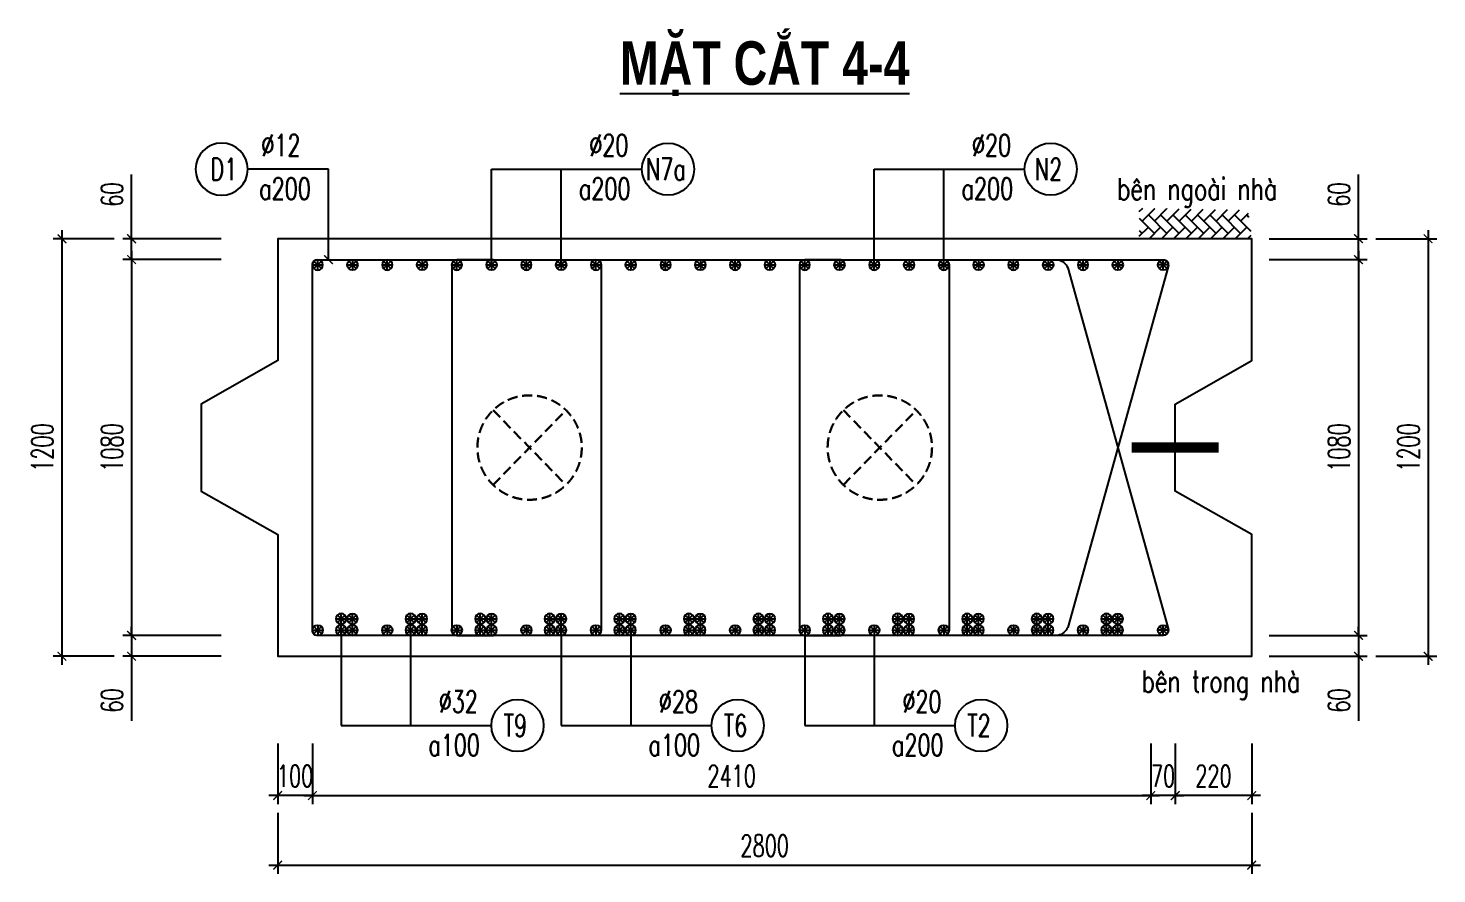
# Model space of a CAD drawing. Header units: millimetres. Extents: x -143570 to 58447, y -1448440 to -1202244.
# Drawn here: x -13922 to 2275, y -1342839 to -1333117 of the extents above; entities that cross this region are included whole.
import ezdxf
from ezdxf.enums import TextEntityAlignment as Align

# ---------------------------------------------------------------- set-up
doc = ezdxf.new("R2010")
doc.units = ezdxf.units.MM
doc.header["$LTSCALE"] = 30
doc.header["$PDMODE"] = 3
doc.linetypes.add('DASHED', pattern=[19.05, 12.7, -6.35])
doc.layers.get('0').update_dxf_attribs({"lineweight": 9})
doc.layers.get('Defpoints').update_dxf_attribs({"lineweight": 9})
for name, color, linetype in [('ccu11-Cotthep', 9, 'Continuous'), ('ccu11-Dim', 8, 'Continuous'), ('ccu11-Hatch', 8, 'Continuous'), ('ccu11-Text', 31, 'Continuous'), ('ccu11-Thay', 7, 'Continuous'), ('ccu11-Thep', 4, 'Continuous'), ('ccu11-Thep doc', 4, 'Continuous'), ('ccu11-Thepdai', 6, 'Continuous')]:
    doc.layers.add(name, color=color, linetype=linetype)
doc.layers.add('ccu11-Khuat', color=9, linetype='DASHED', lineweight=30)
doc.layers.add('Vicom_thep doc', color=1, linetype='Continuous', lineweight=35)
doc.styles.add('ccu11-dim', font='vnsimli.shx', dxfattribs={"width": 0.65, "bigfont": 'bigfont.shx'})
doc.styles.add('ccu11-VnAvH-B', font='')
doc.styles.add('ccu11-vnsimli', font='vnsimli.shx', dxfattribs={"width": 0.8, "bigfont": 'vns.shx'})
doc.styles.add('ccu11-vnsimple', font='vnsimple.shx', dxfattribs={"bigfont": 'bigfont.shx'})
doc.styles.add('ccu11_simli', font='vnsimli.shx', dxfattribs={"width": 0.8})
doc.styles.get('ccu11-VnAvH-B').set_extended_font_data('.VnAvantH', bold=True)
doc.dimstyles.new('ccu11-100', dxfattribs={"dimscale": 100, "dimtxt": 2.5, "dimasz": 1, "dimexe": 1, "dimexo": 2, "dimgap": 1, "dimtad": 1, "dimdec": 0, "dimdsep": 46, "dimtxsty": 'ccu11-dim', "dimblk": 'ARCHTICK', "dimcen": -1, "dimdle": 1, "dimclrd": 256, "dimclre": 256, "dimclrt": 3, "dimadec": 0, "dimazin": 2, "dimtfac": 0.1, "dimtdec": 0, "dimtmove": 0, "dimatfit": 1, "dimldrblk": 'ARCHTICK', "dimfxl": 1, "dimtvp": 0.833333, "dimtolj": 1, "dimtzin": 12, "dimarcsym": 0})
doc.dimstyles.new('ccu11-100x4', dxfattribs={"dimscale": 100, "dimtxt": 2.5, "dimasz": 1, "dimexe": 1, "dimexo": 2, "dimgap": 1, "dimtad": 1, "dimdec": 0, "dimlfac": 0.25, "dimdsep": 46, "dimtxsty": 'ccu11-dim', "dimblk": 'ARCHTICK', "dimcen": -1, "dimdle": 1, "dimclrd": 256, "dimclre": 256, "dimclrt": 3, "dimadec": 0, "dimazin": 2, "dimtfac": 0.1, "dimtdec": 0, "dimtmove": 0, "dimatfit": 1, "dimldrblk": 'ARCHTICK', "dimfxl": 1, "dimtvp": 0.833333, "dimtolj": 1, "dimtzin": 12, "dimarcsym": 0})

# ---------------------------------------------------------------- blocks, each defined once
blk = doc.blocks.new('MCT')
at = {"ltscale": 0.005}
for p, q in [((-0.49, 0), (0.49, 0)), ((0.35, -0.35), (-0.35, 0.35)), ((-0.35, -0.35), (0.35, 0.35)), ((0, -0.49), (0, 0.49))]:
    blk.add_line(p, q, dxfattribs=at)
blk.add_circle((0, 0), 0.492, dxfattribs=at)
blk = doc.blocks.new('*U494')
at = {"layer": 'ccu11-Thep doc', "xscale": -121.9200000001001, "yscale": 121.9200000001001, "zscale": 121.92, "rotation": 270}
blk.add_blockref('MCT', (0, 0), dxfattribs=at)
blk = doc.blocks.new('*U495')
at = {"layer": 'ccu11-Thep doc', "color": 0, "linetype": 'ByBlock', "lineweight": -2, "transparency": 16777216}
for p in [(0, 0), (800, 0), (1600, 0), (2400, 0), (3200, 0), (4000, 0), (4800, 0), (5600, 0), (6400, 0), (7200, 0), (8000, 0), (8800, 0)]:
    blk.add_blockref('*U494', p, dxfattribs=at)
blk = doc.blocks.new('*U488')
at = {"layer": 'ccu11-Thep doc', "xscale": -121.9200000001001, "yscale": 121.9200000001001, "zscale": 121.92, "rotation": 270}
blk.add_blockref('MCT', (0, 0), dxfattribs=at)
blk = doc.blocks.new('*U489')
at = {"layer": 'ccu11-Thep doc', "color": 0, "linetype": 'ByBlock', "lineweight": -2, "transparency": 16777216}
for p in [(0, 0), (800, 0), (1600, 0), (2400, 0), (3200, 0), (4000, 0), (4800, 0), (5600, 0), (6400, 0), (7200, 0), (8000, 0), (8800, 0)]:
    blk.add_blockref('*U488', p, dxfattribs=at)
blk = doc.blocks.new('_ARCHTICK')
at = {"color": 0, "linetype": 'ByBlock', "const_width": 0.15}
blk.add_lwpolyline([(-0.5, -0.5), (0.5, 0.5)], dxfattribs=at)
blk = doc.blocks.new('*D565')
at = {"layer": 'ccu11-Dim', "linetype": 'ByBlock', "lineweight": -2, "ltscale": 30, "transparency": 16777216}
for p, q in [((-12733, -1335538), (-12733, -1334799)), ((-11704, -1335538), (-12833, -1335538)), ((-12733, -1335778), (-12733, -1335538)), ((-11704, -1335778), (-12833, -1335778)), ((-12733, -1335778), (-12733, -1335878))]:
    blk.add_line(p, q, dxfattribs=at)
at = {"layer": 'Defpoints', "color": 0, "linetype": 'ByBlock', "ltscale": 30, "transparency": 16777216}
for p in [(-11504, -1335538), (-12733, -1335778), (-11504, -1335778)]:
    blk.add_point(p, dxfattribs=at)
at = {"layer": 'ccu11-Dim', "linetype": 'ByBlock', "lineweight": -2, "ltscale": 30, "transparency": 16777216, "xscale": 100, "yscale": 100, "zscale": 100}
for p, rotation in [((-12733, -1335538), 270), ((-12733, -1335778), 90)]:
    blk.add_blockref('_ARCHTICK', p, dxfattribs=dict(at, rotation=rotation))
at = {"layer": 'ccu11-Dim', "color": 3, "linetype": 'ByBlock', "ltscale": 30, "transparency": 16777216, "insert": (-12958, -1335030), "char_height": 250, "attachment_point": 5, "rotation": 90, "style": 'ccu11-dim'}
blk.add_mtext('\\A1;60', dxfattribs=at)
blk = doc.blocks.new('*D566')
at = {"layer": 'ccu11-Dim', "linetype": 'ByBlock', "lineweight": -2, "ltscale": 30, "transparency": 16777216}
for p, q in [((-11704, -1335778), (-12833, -1335778)), ((-12733, -1335678), (-12733, -1340198)), ((-11704, -1340098), (-12833, -1340098))]:
    blk.add_line(p, q, dxfattribs=at)
at = {"layer": 'Defpoints', "color": 0, "linetype": 'ByBlock', "ltscale": 30, "transparency": 16777216}
for p in [(-11504, -1335778), (-12733, -1340098), (-11504, -1340098)]:
    blk.add_point(p, dxfattribs=at)
at = {"layer": 'ccu11-Dim', "linetype": 'ByBlock', "lineweight": -2, "ltscale": 30, "transparency": 16777216, "xscale": 100, "yscale": 100, "zscale": 100}
for p, rotation in [((-12733, -1335778), 90), ((-12733, -1340098), 270)]:
    blk.add_blockref('_ARCHTICK', p, dxfattribs=dict(at, rotation=rotation))
at = {"layer": 'ccu11-Dim', "color": 3, "linetype": 'ByBlock', "ltscale": 30, "transparency": 16777216, "insert": (-12958, -1337938), "char_height": 250, "attachment_point": 5, "rotation": 90, "style": 'ccu11-dim'}
blk.add_mtext('\\A1;1080', dxfattribs=at)
blk = doc.blocks.new('*D567')
at = {"layer": 'ccu11-Dim', "linetype": 'ByBlock', "lineweight": -2, "ltscale": 30, "transparency": 16777216}
for p, q in [((-11704, -1340098), (-12833, -1340098)), ((-12733, -1340098), (-12733, -1339998)), ((-12733, -1340098), (-12733, -1340338)), ((-11704, -1340338), (-12833, -1340338)), ((-12733, -1340338), (-12733, -1341078))]:
    blk.add_line(p, q, dxfattribs=at)
at = {"layer": 'Defpoints', "color": 0, "linetype": 'ByBlock', "ltscale": 30, "transparency": 16777216}
for p in [(-12733, -1340098), (-11504, -1340098), (-11504, -1340338)]:
    blk.add_point(p, dxfattribs=at)
at = {"layer": 'ccu11-Dim', "linetype": 'ByBlock', "lineweight": -2, "ltscale": 30, "transparency": 16777216, "xscale": 100, "yscale": 100, "zscale": 100}
for p, rotation in [((-12733, -1340098), 270), ((-12733, -1340338), 90)]:
    blk.add_blockref('_ARCHTICK', p, dxfattribs=dict(at, rotation=rotation))
at = {"layer": 'ccu11-Dim', "color": 3, "linetype": 'ByBlock', "ltscale": 30, "transparency": 16777216, "insert": (-12958, -1340846), "char_height": 250, "attachment_point": 5, "rotation": 90, "style": 'ccu11-dim'}
blk.add_mtext('\\A1;60', dxfattribs=at)
blk = doc.blocks.new('*D568')
at = {"layer": 'ccu11-Dim', "linetype": 'ByBlock', "lineweight": -2, "ltscale": 30, "transparency": 16777216}
for p, q in [((-13533, -1335438), (-13533, -1340438)), ((-12933, -1335538), (-13633, -1335538)), ((-12933, -1340338), (-13633, -1340338))]:
    blk.add_line(p, q, dxfattribs=at)
at = {"layer": 'Defpoints', "color": 0, "linetype": 'ByBlock', "ltscale": 30, "transparency": 16777216}
for p in [(-12733, -1335538), (-13533, -1340338), (-12733, -1340338)]:
    blk.add_point(p, dxfattribs=at)
at = {"layer": 'ccu11-Dim', "linetype": 'ByBlock', "lineweight": -2, "ltscale": 30, "transparency": 16777216, "xscale": 100, "yscale": 100, "zscale": 100}
for p, rotation in [((-13533, -1335538), 90), ((-13533, -1340338), 270)]:
    blk.add_blockref('_ARCHTICK', p, dxfattribs=dict(at, rotation=rotation))
at = {"layer": 'ccu11-Dim', "color": 3, "linetype": 'ByBlock', "ltscale": 30, "transparency": 16777216, "insert": (-13758, -1337938), "char_height": 250, "attachment_point": 5, "rotation": 90, "style": 'ccu11-dim'}
blk.add_mtext('\\A1;1200', dxfattribs=at)
blk = doc.blocks.new('*D569')
at = {"layer": 'ccu11-Dim', "linetype": 'ByBlock', "lineweight": -2, "ltscale": 30, "transparency": 16777216}
for p, q in [((-733, -1341339), (-733, -1342039)), ((147, -1341339), (147, -1342039)), ((247, -1341939), (-833, -1341939))]:
    blk.add_line(p, q, dxfattribs=at)
at = {"layer": 'Defpoints', "color": 0, "linetype": 'ByBlock', "ltscale": 30, "transparency": 16777216}
for p in [(-733, -1341139), (147, -1341139), (-733, -1341939)]:
    blk.add_point(p, dxfattribs=at)
at = {"layer": 'ccu11-Dim', "linetype": 'ByBlock', "lineweight": -2, "ltscale": 30, "transparency": 16777216, "xscale": 100, "yscale": 100, "zscale": 100, "rotation": 180}
blk.add_blockref('_ARCHTICK', (-733, -1341939), dxfattribs=at)
at = {"layer": 'ccu11-Dim', "linetype": 'ByBlock', "lineweight": -2, "ltscale": 30, "transparency": 16777216, "xscale": 100, "yscale": 100, "zscale": 100}
blk.add_blockref('_ARCHTICK', (147, -1341939), dxfattribs=at)
at = {"layer": 'ccu11-Dim', "color": 3, "linetype": 'ByBlock', "ltscale": 30, "transparency": 16777216, "insert": (-293, -1341714), "char_height": 250, "attachment_point": 5, "style": 'ccu11-dim'}
blk.add_mtext('\\A1;220', dxfattribs=at)
blk = doc.blocks.new('*D570')
at = {"layer": 'ccu11-Dim', "linetype": 'ByBlock', "lineweight": -2, "ltscale": 30, "transparency": 16777216}
for p, q in [((-11053, -1342139), (-11053, -1342839)), ((147, -1342139), (147, -1342839)), ((-11153, -1342739), (247, -1342739))]:
    blk.add_line(p, q, dxfattribs=at)
at = {"layer": 'Defpoints', "color": 0, "linetype": 'ByBlock', "ltscale": 30, "transparency": 16777216}
for p in [(-11053, -1341939), (147, -1341939), (147, -1342739)]:
    blk.add_point(p, dxfattribs=at)
at = {"layer": 'ccu11-Dim', "linetype": 'ByBlock', "lineweight": -2, "ltscale": 30, "transparency": 16777216, "xscale": 100, "yscale": 100, "zscale": 100, "rotation": 180}
blk.add_blockref('_ARCHTICK', (-11053, -1342739), dxfattribs=at)
at = {"layer": 'ccu11-Dim', "linetype": 'ByBlock', "lineweight": -2, "ltscale": 30, "transparency": 16777216, "xscale": 100, "yscale": 100, "zscale": 100}
blk.add_blockref('_ARCHTICK', (147, -1342739), dxfattribs=at)
at = {"layer": 'ccu11-Dim', "color": 3, "linetype": 'ByBlock', "ltscale": 30, "transparency": 16777216, "insert": (-5453, -1342514), "char_height": 250, "attachment_point": 5, "style": 'ccu11-dim'}
blk.add_mtext('\\A1;2800', dxfattribs=at)
blk = doc.blocks.new('*D571')
at = {"layer": 'ccu11-Dim', "linetype": 'ByBlock', "lineweight": -2, "ltscale": 30, "transparency": 16777216}
for p, q in [((-1013, -1341339), (-1013, -1342039)), ((-733, -1341339), (-733, -1342039)), ((-1013, -1341939), (-1113, -1341939)), ((-733, -1341939), (-1013, -1341939)), ((-733, -1341939), (-633, -1341939))]:
    blk.add_line(p, q, dxfattribs=at)
at = {"layer": 'Defpoints', "color": 0, "linetype": 'ByBlock', "ltscale": 30, "transparency": 16777216}
for p in [(-1013, -1341139), (-733, -1341139), (-1013, -1341939)]:
    blk.add_point(p, dxfattribs=at)
at = {"layer": 'ccu11-Dim', "linetype": 'ByBlock', "lineweight": -2, "ltscale": 30, "transparency": 16777216, "xscale": 100, "yscale": 100, "zscale": 100}
blk.add_blockref('_ARCHTICK', (-1013, -1341939), dxfattribs=at)
at = {"layer": 'ccu11-Dim', "linetype": 'ByBlock', "lineweight": -2, "ltscale": 30, "transparency": 16777216, "xscale": 100, "yscale": 100, "zscale": 100, "rotation": 180}
blk.add_blockref('_ARCHTICK', (-733, -1341939), dxfattribs=at)
at = {"layer": 'ccu11-Dim', "color": 3, "linetype": 'ByBlock', "ltscale": 30, "transparency": 16777216, "insert": (-873, -1341714), "char_height": 250, "attachment_point": 5, "style": 'ccu11-dim'}
blk.add_mtext('\\A1;70', dxfattribs=at)
blk = doc.blocks.new('*D572')
at = {"layer": 'ccu11-Dim', "linetype": 'ByBlock', "lineweight": -2, "ltscale": 30, "transparency": 16777216}
for p, q in [((-10653, -1341339), (-10653, -1342039)), ((-1013, -1341339), (-1013, -1342039)), ((-10753, -1341939), (-913, -1341939))]:
    blk.add_line(p, q, dxfattribs=at)
at = {"layer": 'Defpoints', "color": 0, "linetype": 'ByBlock', "ltscale": 30, "transparency": 16777216}
for p in [(-10653, -1341139), (-1013, -1341139), (-1013, -1341939)]:
    blk.add_point(p, dxfattribs=at)
at = {"layer": 'ccu11-Dim', "linetype": 'ByBlock', "lineweight": -2, "ltscale": 30, "transparency": 16777216, "xscale": 100, "yscale": 100, "zscale": 100, "rotation": 180}
blk.add_blockref('_ARCHTICK', (-10653, -1341939), dxfattribs=at)
at = {"layer": 'ccu11-Dim', "linetype": 'ByBlock', "lineweight": -2, "ltscale": 30, "transparency": 16777216, "xscale": 100, "yscale": 100, "zscale": 100}
blk.add_blockref('_ARCHTICK', (-1013, -1341939), dxfattribs=at)
at = {"layer": 'ccu11-Dim', "color": 3, "linetype": 'ByBlock', "ltscale": 30, "transparency": 16777216, "insert": (-5833, -1341714), "char_height": 250, "attachment_point": 5, "style": 'ccu11-dim'}
blk.add_mtext('\\A1;2410', dxfattribs=at)
blk = doc.blocks.new('*D573')
at = {"layer": 'ccu11-Dim', "linetype": 'ByBlock', "lineweight": -2, "ltscale": 30, "transparency": 16777216}
for p, q in [((-11053, -1341339), (-11053, -1342039)), ((-10653, -1341339), (-10653, -1342039)), ((-11053, -1341939), (-11153, -1341939)), ((-10653, -1341939), (-11053, -1341939)), ((-10653, -1341939), (-10553, -1341939))]:
    blk.add_line(p, q, dxfattribs=at)
at = {"layer": 'Defpoints', "color": 0, "linetype": 'ByBlock', "ltscale": 30, "transparency": 16777216}
for p in [(-11053, -1341139), (-10653, -1341139), (-11053, -1341939)]:
    blk.add_point(p, dxfattribs=at)
at = {"layer": 'ccu11-Dim', "linetype": 'ByBlock', "lineweight": -2, "ltscale": 30, "transparency": 16777216, "xscale": 100, "yscale": 100, "zscale": 100}
blk.add_blockref('_ARCHTICK', (-11053, -1341939), dxfattribs=at)
at = {"layer": 'ccu11-Dim', "linetype": 'ByBlock', "lineweight": -2, "ltscale": 30, "transparency": 16777216, "xscale": 100, "yscale": 100, "zscale": 100, "rotation": 180}
blk.add_blockref('_ARCHTICK', (-10653, -1341939), dxfattribs=at)
at = {"layer": 'ccu11-Dim', "color": 3, "linetype": 'ByBlock', "ltscale": 30, "transparency": 16777216, "insert": (-10853, -1341714), "char_height": 250, "attachment_point": 5, "style": 'ccu11-dim'}
blk.add_mtext('\\A1;100', dxfattribs=at)
blk = doc.blocks.new('SHD')
at = {"layer": 'ccu11-Cotthep'}
blk.add_circle((300, 0), 300, dxfattribs=at)
at = {"layer": 'ccu11-Cotthep', "color": 31, "style": 'ccu11_simli', "width": 0.8}
blk.add_attdef('DK', text='', height=250, dxfattribs=at).set_placement((-101, 65), align=Align.BOTTOM_RIGHT)
blk.add_attdef('KH', text='', height=250, dxfattribs=at).set_placement((300, 0), align=Align.MIDDLE)
blk.add_attdef('KC', text='', height=250, dxfattribs=at).set_placement((-101, -142), align=Align.TOP_RIGHT)
blk = doc.blocks.new('*D574')
at = {"layer": 'ccu11-Dim', "linetype": 'ByBlock', "lineweight": -2, "ltscale": 30, "transparency": 16777216}
for p, q in [((1375, -1335538), (1375, -1334799)), ((347, -1335538), (1475, -1335538)), ((1375, -1335778), (1375, -1335538)), ((347, -1335778), (1475, -1335778)), ((1375, -1335778), (1375, -1335878))]:
    blk.add_line(p, q, dxfattribs=at)
at = {"layer": 'Defpoints', "color": 0, "linetype": 'ByBlock', "ltscale": 30, "transparency": 16777216}
for p in [(147, -1335538), (147, -1335778), (1375, -1335778)]:
    blk.add_point(p, dxfattribs=at)
at = {"layer": 'ccu11-Dim', "linetype": 'ByBlock', "lineweight": -2, "ltscale": 30, "transparency": 16777216, "xscale": 100, "yscale": 100, "zscale": 100}
for p, rotation in [((1375, -1335538), 270), ((1375, -1335778), 90)]:
    blk.add_blockref('_ARCHTICK', p, dxfattribs=dict(at, rotation=rotation))
at = {"layer": 'ccu11-Dim', "color": 3, "linetype": 'ByBlock', "ltscale": 30, "transparency": 16777216, "insert": (1150, -1335030), "char_height": 250, "attachment_point": 5, "rotation": 90, "style": 'ccu11-dim'}
blk.add_mtext('\\A1;60', dxfattribs=at)
blk = doc.blocks.new('*D575')
at = {"layer": 'ccu11-Dim', "linetype": 'ByBlock', "lineweight": -2, "ltscale": 30, "transparency": 16777216}
for p, q in [((347, -1335778), (1475, -1335778)), ((1375, -1335678), (1375, -1340198)), ((347, -1340098), (1475, -1340098))]:
    blk.add_line(p, q, dxfattribs=at)
at = {"layer": 'Defpoints', "color": 0, "linetype": 'ByBlock', "ltscale": 30, "transparency": 16777216}
for p in [(147, -1335778), (147, -1340098), (1375, -1340098)]:
    blk.add_point(p, dxfattribs=at)
at = {"layer": 'ccu11-Dim', "linetype": 'ByBlock', "lineweight": -2, "ltscale": 30, "transparency": 16777216, "xscale": 100, "yscale": 100, "zscale": 100}
for p, rotation in [((1375, -1335778), 90), ((1375, -1340098), 270)]:
    blk.add_blockref('_ARCHTICK', p, dxfattribs=dict(at, rotation=rotation))
at = {"layer": 'ccu11-Dim', "color": 3, "linetype": 'ByBlock', "ltscale": 30, "transparency": 16777216, "insert": (1150, -1337938), "char_height": 250, "attachment_point": 5, "rotation": 90, "style": 'ccu11-dim'}
blk.add_mtext('\\A1;1080', dxfattribs=at)
blk = doc.blocks.new('*D576')
at = {"layer": 'ccu11-Dim', "linetype": 'ByBlock', "lineweight": -2, "ltscale": 30, "transparency": 16777216}
for p, q in [((347, -1340098), (1475, -1340098)), ((1375, -1340098), (1375, -1339998)), ((1375, -1340098), (1375, -1340338)), ((347, -1340338), (1475, -1340338)), ((1375, -1340338), (1375, -1341078))]:
    blk.add_line(p, q, dxfattribs=at)
at = {"layer": 'Defpoints', "color": 0, "linetype": 'ByBlock', "ltscale": 30, "transparency": 16777216}
for p in [(147, -1340098), (1375, -1340098), (147, -1340338)]:
    blk.add_point(p, dxfattribs=at)
at = {"layer": 'ccu11-Dim', "linetype": 'ByBlock', "lineweight": -2, "ltscale": 30, "transparency": 16777216, "xscale": 100, "yscale": 100, "zscale": 100}
for p, rotation in [((1375, -1340098), 270), ((1375, -1340338), 90)]:
    blk.add_blockref('_ARCHTICK', p, dxfattribs=dict(at, rotation=rotation))
at = {"layer": 'ccu11-Dim', "color": 3, "linetype": 'ByBlock', "ltscale": 30, "transparency": 16777216, "insert": (1150, -1340846), "char_height": 250, "attachment_point": 5, "rotation": 90, "style": 'ccu11-dim'}
blk.add_mtext('\\A1;60', dxfattribs=at)
blk = doc.blocks.new('*D577')
at = {"layer": 'ccu11-Dim', "linetype": 'ByBlock', "lineweight": -2, "ltscale": 30, "transparency": 16777216}
for p, q in [((2175, -1335438), (2175, -1340438)), ((1575, -1335538), (2275, -1335538)), ((1575, -1340338), (2275, -1340338))]:
    blk.add_line(p, q, dxfattribs=at)
at = {"layer": 'Defpoints', "color": 0, "linetype": 'ByBlock', "ltscale": 30, "transparency": 16777216}
for p in [(1375, -1335538), (1375, -1340338), (2175, -1340338)]:
    blk.add_point(p, dxfattribs=at)
at = {"layer": 'ccu11-Dim', "linetype": 'ByBlock', "lineweight": -2, "ltscale": 30, "transparency": 16777216, "xscale": 100, "yscale": 100, "zscale": 100}
for p, rotation in [((2175, -1335538), 90), ((2175, -1340338), 270)]:
    blk.add_blockref('_ARCHTICK', p, dxfattribs=dict(at, rotation=rotation))
at = {"layer": 'ccu11-Dim', "color": 3, "linetype": 'ByBlock', "ltscale": 30, "transparency": 16777216, "insert": (1950, -1337938), "char_height": 250, "attachment_point": 5, "rotation": 90, "style": 'ccu11-dim'}
blk.add_mtext('\\A1;1200', dxfattribs=at)
blk = doc.blocks.new('ccu11_block_thep')
at = {"layer": 'ccu11-Thep', "color": 3}
for p, q in [((-0.4, 0), (0.4, 0)), ((-0.28, 0.28), (0.28, -0.28)), ((0.28, 0.28), (-0.28, -0.28)), ((0, 0.4), (0, -0.4))]:
    blk.add_line(p, q, dxfattribs=at)
at = {"layer": 'ccu11-Thep', "color": 1, "const_width": 0.0667}
blk.add_lwpolyline([(-0.4, 0, 1), (0.4, 0, 1), (-0.4, 0, 1)], format="xyb", dxfattribs=at)
at = {"layer": 'ccu11-Thep', "color": 1}
blk.add_circle((0, 0), 0.4, dxfattribs=at)
blk = doc.blocks.new('*U490')
at = {"layer": 'Vicom_thep doc', "xscale": -150, "yscale": 150, "zscale": 150, "rotation": 180}
blk.add_blockref('ccu11_block_thep', (0, 0), dxfattribs=at)
blk = doc.blocks.new('*U491')
at = {"layer": 'ccu11-Thep doc', "color": 0, "linetype": 'ByBlock', "lineweight": -2, "transparency": 16777216}
for p in [(0, 0), (800, 0), (1600, 0), (2400, 0), (3200, 0), (4000, 0), (4800, 0), (5600, 0), (6400, 0), (7200, 0), (8000, 0), (8800, 0)]:
    blk.add_blockref('*U490', p, dxfattribs=at)
blk = doc.blocks.new('*U492')
at = {"layer": 'Vicom_thep doc', "xscale": -150, "yscale": 150, "zscale": 150, "rotation": 180}
blk.add_blockref('ccu11_block_thep', (0, 0), dxfattribs=at)
blk = doc.blocks.new('*U493')
at = {"layer": 'ccu11-Thep doc', "color": 0, "linetype": 'ByBlock', "lineweight": -2, "transparency": 16777216}
for p in [(0, 0), (800, 0), (1600, 0), (2400, 0), (3200, 0), (4000, 0), (4800, 0), (5600, 0), (6400, 0), (7200, 0), (8000, 0), (8800, 0)]:
    blk.add_blockref('*U492', p, dxfattribs=at)
blk = doc.blocks.new('*U496')
at = {"layer": 'Vicom_thep doc', "xscale": -150, "yscale": 150, "zscale": 150, "rotation": 180}
blk.add_blockref('ccu11_block_thep', (0, 0), dxfattribs=at)
blk = doc.blocks.new('*U497')
at = {"layer": 'ccu11-Thep doc', "color": 0, "linetype": 'ByBlock', "lineweight": -2, "transparency": 16777216}
for p in [(0, 0), (800, 0), (1600, 0), (2400, 0), (3200, 0), (4000, 0), (4800, 0), (5600, 0), (6400, 0), (7200, 0), (8000, 0), (8800, 0)]:
    blk.add_blockref('*U496', p, dxfattribs=at)
blk = doc.blocks.new('*U634')
at = {"layer": 'Vicom_thep doc', "xscale": -150, "yscale": 150, "zscale": 150, "rotation": 180}
blk.add_blockref('ccu11_block_thep', (0, 0), dxfattribs=at)
blk = doc.blocks.new('*U635')
at = {"layer": 'ccu11-Thep doc', "color": 0, "linetype": 'ByBlock', "lineweight": -2, "transparency": 16777216}
for p in [(0, 0), (800, 0), (1600, 0), (2400, 0), (3200, 0), (4000, 0), (4800, 0), (5600, 0), (6400, 0), (7200, 0), (8000, 0), (8800, 0)]:
    blk.add_blockref('*U634', p, dxfattribs=at)
blk = doc.blocks.new('*U1075')
at = {"layer": 'Vicom_thep doc', "xscale": -150, "yscale": 150, "zscale": 150, "rotation": 180}
blk.add_blockref('ccu11_block_thep', (0, 0), dxfattribs=at)
blk = doc.blocks.new('*U1076')
at = {"layer": 'ccu11-Thep doc', "color": 0, "linetype": 'ByBlock', "lineweight": -2, "transparency": 16777216}
for p in [(0, 0), (800, 0), (1600, 0), (2400, 0), (3200, 0), (4000, 0), (4800, 0), (5600, 0), (6400, 0), (7200, 0), (8000, 0), (8800, 0)]:
    blk.add_blockref('*U1075', p, dxfattribs=at)

msp = doc.modelspace()

# ---------------------------------------------------------------- hatches: boundary and pattern name
at = {"layer": 'ccu11-Hatch', "ltscale": 10}
h = msp.add_hatch(dxfattribs=at)
h.set_pattern_fill('AR-HBONE', color=256, scale=25, angle=270, style=0)
h.set_pattern_definition([(45, (-3262995.94, 440917.86), (141.4213562, 4e-14), [300, -100]), (315, (-3262925.23, 440988.57), (141.4213562, 4e-14), [300, -100])])
h.paths.add_polyline_path([(-1145.44, -1335185.61), (-1145.44, -1335538.34), (146.92, -1335538.34), (104.06, -1335207.03)])

# ---------------------------------------------------------------- linework, layer by layer
at = {"layer": 'ccu11-Khuat', "ltscale": 0.3}
for p, q in [((-8575.66, -1337508.98), (-7737.43, -1338367.69)), ((-8575.66, -1338367.69), (-7737.43, -1337508.98)), ((-4548.42, -1337508.98), (-3710.19, -1338367.69)), ((-4548.42, -1338367.69), (-3710.19, -1337508.98))]:
    msp.add_line(p, q, dxfattribs=at)
for centre in [(-8156.54, -1337938.34), (-4129.31, -1337938.34)]:
    msp.add_circle(centre, 600, dxfattribs=at)
at = {"layer": 'ccu11-Thay'}
msp.add_lwpolyline([(-11053.08, -1338938.34), (-11053.08, -1340338.34), (146.92, -1340338.34), (146.92, -1338938.34), (-732.85, -1338438.34), (-732.85, -1337438.34), (146.92, -1336938.34), (146.92, -1335538.34), (-11053.08, -1335538.34), (-11053.08, -1336938.34), (-11932.85, -1337438.34), (-11932.85, -1338438.34)], close=True, dxfattribs=at)
at = {"layer": 'ccu11-Thep', "const_width": 120}
msp.add_lwpolyline([(-1232.85, -1337938.34), (-232.85, -1337938.34)], dxfattribs=at)
at = {"layer": 'ccu11-Thepdai'}
for points in [[(-2801.28, -1335778.34), (-2080.82, -1335778.34, -0.23620228), (-1969.05, -1335871.08), (-815.17, -1340017.83, -0.5204497), (-871.56, -1340098.34), (-10603.08, -1340098.34, -0.41421356), (-10653.08, -1340048.34), (-10653.08, -1335828.34, -0.41421356), (-10603.08, -1335778.34), (-871.56, -1335778.34, -0.5204497), (-815.17, -1335858.84), (-1969.05, -1340005.59, -0.23620228), (-2080.82, -1340098.34), (-2801.28, -1340098.34)], [(-8572.4, -1335778.34), (-8992.4, -1335778.34, 0.41421356), (-9052.4, -1335838.34), (-9052.4, -1340038.34, 0.41421356), (-8992.4, -1340098.34), (-8572.4, -1340098.34)], [(-7812.4, -1335778.34), (-7392.4, -1335778.34, -0.41421356), (-7332.4, -1335838.34), (-7332.4, -1340038.34, -0.41421356), (-7392.4, -1340098.34), (-7812.4, -1340098.34)], [(-4572.4, -1335778.34), (-4992.4, -1335778.34, 0.41421356), (-5052.4, -1335838.34), (-5052.4, -1340038.34, 0.41421356), (-4992.4, -1340098.34), (-4572.4, -1340098.34)], [(-3812.4, -1335778.34), (-3392.4, -1335778.34, -0.41421356), (-3332.4, -1335838.34), (-3332.4, -1340038.34, -0.41421356), (-3392.4, -1340098.34), (-3812.4, -1340098.34)]]:
    msp.add_lwpolyline(points, format="xyb", dxfattribs=at)

# ---------------------------------------------------------------- block references
at = {"layer": 'ccu11-Cotthep'}
ref = msp.add_blockref('SHD', (-11396.92, -1334737.98), dxfattribs=dict(at, xscale=-1))
ref.add_attrib('KH', 'D1', dxfattribs={"color": 31, "height": 250, "style": 'ccu11-vnsimple', "width": 0.7}).set_placement((-11671.92, -1334737.98), align=Align.MIDDLE_CENTER)
ref.add_attrib('KC', 'a200', dxfattribs={"color": 31, "height": 250, "style": 'ccu11-vnsimple', "width": 0.7}).set_placement((-10968.34, -1334837.98), align=Align.TOP_CENTER)
ref.add_attrib('DK', '`12', dxfattribs={"color": 31, "height": 250, "style": 'ccu11-vnsimple', "width": 0.7}).set_placement((-11016.13, -1334662.98), align=Align.BOTTOM_CENTER)
ref = msp.add_blockref('SHD', (-6864.08, -1334737.98), dxfattribs=at)
ref.add_attrib('KH', 'N7a', dxfattribs={"color": 31, "height": 250, "style": 'ccu11-vnsimple', "width": 0.7}).set_placement((-6589.08, -1334737.98), align=Align.MIDDLE_CENTER)
ref.add_attrib('KC', 'a200', dxfattribs={"color": 31, "height": 250, "style": 'ccu11-vnsimple', "width": 0.7}).set_placement((-7292.66, -1334837.98), align=Align.TOP_CENTER)
ref.add_attrib('DK', '`20', dxfattribs={"color": 31, "height": 250, "style": 'ccu11-vnsimple', "width": 0.7}).set_placement((-7244.87, -1334662.98), align=Align.BOTTOM_CENTER)
ref = msp.add_blockref('SHD', (-2464.08, -1334737.98), dxfattribs=at)
ref.add_attrib('KH', 'N2', dxfattribs={"color": 31, "height": 250, "style": 'ccu11-vnsimple', "width": 0.7}).set_placement((-2189.08, -1334737.98), align=Align.MIDDLE_CENTER)
ref.add_attrib('KC', 'a200', dxfattribs={"color": 31, "height": 250, "style": 'ccu11-vnsimple', "width": 0.7}).set_placement((-2892.66, -1334837.98), align=Align.TOP_CENTER)
ref.add_attrib('DK', '`20', dxfattribs={"color": 31, "height": 250, "style": 'ccu11-vnsimple', "width": 0.7}).set_placement((-2844.87, -1334662.98), align=Align.BOTTOM_CENTER)
ref = msp.add_blockref('SHD', (-8595.08, -1341133.69), dxfattribs=at)
ref.add_attrib('KH', 'T9', dxfattribs={"color": 31, "height": 250, "style": 'ccu11-vnsimple', "width": 0.7}).set_placement((-8320.08, -1341133.69), align=Align.MIDDLE_CENTER)
ref.add_attrib('KC', 'a100', dxfattribs={"color": 31, "height": 250, "style": 'ccu11-vnsimple', "width": 0.7}).set_placement((-9023.66, -1341233.69), align=Align.TOP_CENTER)
ref.add_attrib('DK', '`32', dxfattribs={"color": 31, "height": 250, "style": 'ccu11-vnsimple', "width": 0.7}).set_placement((-8975.87, -1341058.69), align=Align.BOTTOM_CENTER)
ref = msp.add_blockref('SHD', (-6064.08, -1341133.69), dxfattribs=at)
ref.add_attrib('KH', 'T6', dxfattribs={"color": 31, "height": 250, "style": 'ccu11-vnsimple', "width": 0.7}).set_placement((-5789.08, -1341133.69), align=Align.MIDDLE_CENTER)
ref.add_attrib('KC', 'a100', dxfattribs={"color": 31, "height": 250, "style": 'ccu11-vnsimple', "width": 0.7}).set_placement((-6492.66, -1341233.69), align=Align.TOP_CENTER)
ref.add_attrib('DK', '`28', dxfattribs={"color": 31, "height": 250, "style": 'ccu11-vnsimple', "width": 0.7}).set_placement((-6444.87, -1341058.69), align=Align.BOTTOM_CENTER)
ref = msp.add_blockref('SHD', (-3264.08, -1341133.69), dxfattribs=at)
ref.add_attrib('KH', 'T2', dxfattribs={"color": 31, "height": 250, "style": 'ccu11-vnsimple', "width": 0.7}).set_placement((-2989.08, -1341133.69), align=Align.MIDDLE_CENTER)
ref.add_attrib('KC', 'a200', dxfattribs={"color": 31, "height": 250, "style": 'ccu11-vnsimple', "width": 0.7}).set_placement((-3692.66, -1341233.69), align=Align.TOP_CENTER)
ref.add_attrib('DK', '`20', dxfattribs={"color": 31, "height": 250, "style": 'ccu11-vnsimple', "width": 0.7}).set_placement((-3644.87, -1341058.69), align=Align.BOTTOM_CENTER)
at = {"layer": 'ccu11-Thep doc'}
for name, p in [('*U495', (-10593.08, -1335838.34)), ('*U635', (-10324.08, -1339906.07)), ('*U497', (-10324.08, -1340038.34)), ('*U493', (-10193.08, -1339908.22)), ('*U491', (-10193.08, -1340038.34))]:
    msp.add_blockref(name, p, dxfattribs=at)
at = {"layer": 'ccu11-Thep doc', "xscale": -1, "rotation": 180}
for name, p in [('*U1076', (-10193.08, -1335838.34)), ('*U489', (-10593.08, -1340038.34))]:
    msp.add_blockref(name, p, dxfattribs=at)
at = {"layer": 'ccu11-Thep doc', "xscale": 121.9200000001001, "yscale": 121.9200000001001, "zscale": 121.9200000001001, "rotation": 90.00000000000001}
for p in [(-872.73, -1335838.34), (-872.73, -1340038.34)]:
    msp.add_blockref('MCT', p, dxfattribs=at)

# ---------------------------------------------------------------- texts
at = {"layer": 'ccu11-Text', "color": 4, "style": 'ccu11-VnAvH-B', "width": 0.8}
msp.add_text('%%UmÆt c¾t 4-4', height=500, dxfattribs=at).set_placement((-5453.08, -1333768.2), align=Align.CENTER)
at = {"layer": 'ccu11-Text', "linetype": 'Continuous', "style": 'ccu11-vnsimli', "width": 0.75}
for s, p in [('bªn ngoµi nhµ', (-479.85, -1335090.19)), ('bªn trong nhµ', (-207.07, -1340750.23))]:
    msp.add_text(s, height=250, dxfattribs=at).set_placement(p, align=Align.CENTER)

# ---------------------------------------------------------------- dimensions: what is measured, and where the dimension line sits
at = {"layer": 'ccu11-Dim', "linetype": 'ByBlock', "ltscale": 30}
for base, p1, p2, angle, picture, middle in [((-12732.85, -1335778.34), (-11504.45, -1335538.34), (-11504.45, -1335778.34), 90, '*D565', (-12732.85, -1335030.35)), ((1375.31, -1335778.34), (146.92, -1335538.34), (146.92, -1335778.34), 90, '*D574', (1375.31, -1335030.35)), ((-12732.85, -1340098.34), (-11504.45, -1340338.34), (-11504.45, -1340098.34), 270, '*D567', (-12732.85, -1340846.32)), ((1375.31, -1340098.34), (146.92, -1340338.34), (146.92, -1340098.34), 270, '*D576', (1375.31, -1340846.32))]:
    dim = msp.add_linear_dim(base=base, p1=p1, p2=p2, angle=angle, dimstyle='ccu11-100x4', dxfattribs=at)
    dim.commit()
    dim.dimension.update_dxf_attribs({"geometry": picture, "text_midpoint": middle, "dimtype": 160})
for base, p1, p2, picture, middle in [((-13532.85, -1340338.34), (-12732.85, -1335538.34), (-12732.85, -1340338.34), '*D568', (-13757.85, -1337938.34)), ((2175.31, -1340338.34), (1375.31, -1335538.34), (1375.31, -1340338.34), '*D577', (1950.31, -1337938.34))]:
    dim = msp.add_linear_dim(base=base, p1=p1, p2=p2, angle=90, dimstyle='ccu11-100x4', dxfattribs=at)
    dim.commit()
    dim.dimension.update_dxf_attribs({"geometry": picture, "text_midpoint": middle})
for base, p1, p2, picture, middle in [((-12732.85, -1340098.34), (-11504.45, -1335778.34), (-11504.45, -1340098.34), '*D566', (-12957.85, -1337938.34)), ((1375.31, -1340098.34), (146.92, -1335778.34), (146.92, -1340098.34), '*D575', (1150.31, -1337938.34))]:
    dim = msp.add_linear_dim(base=base, p1=p1, p2=p2, angle=90, dimstyle='ccu11-100x4', override={"dimtmove": 1}, dxfattribs=at)
    dim.commit()
    dim.dimension.update_dxf_attribs({"geometry": picture, "text_midpoint": middle})
for base, p1, p2, picture, middle in [((-11053.08, -1341938.69), (-10653.08, -1341138.69), (-11053.08, -1341138.69), '*D573', (-10853.08, -1341713.69)), ((-1013.08, -1341938.69), (-733.08, -1341138.69), (-1013.08, -1341138.69), '*D571', (-873.08, -1341713.69))]:
    dim = msp.add_linear_dim(base=base, p1=p1, p2=p2, dimstyle='ccu11-100x4', override={"dimtix": 1}, dxfattribs=at)
    dim.commit()
    dim.dimension.update_dxf_attribs({"geometry": picture, "text_midpoint": middle})
for base, p1, p2, picture, middle in [((-1013.08, -1341938.69), (-10653.08, -1341138.69), (-1013.08, -1341138.69), '*D572', (-5833.08, -1341713.69)), ((-733.08, -1341938.69), (146.92, -1341138.69), (-733.08, -1341138.69), '*D569', (-293.08, -1341713.69)), ((146.92, -1342738.69), (-11053.08, -1341938.69), (146.92, -1341938.69), '*D570', (-5453.08, -1342513.69))]:
    dim = msp.add_linear_dim(base=base, p1=p1, p2=p2, dimstyle='ccu11-100x4', dxfattribs=at)
    dim.commit()
    dim.dimension.update_dxf_attribs({"geometry": picture, "text_midpoint": middle})

# ---------------------------------------------------------------- leaders
at = {"layer": 'ccu11-Cotthep', "linetype": 'ByBlock', "ltscale": 30}
msp.add_leader([(-10467.92, -1335778.34), (-10467.92, -1334737.98), (-11396.92, -1334737.98)], dimstyle='ccu11-100x4', dxfattribs=at)
at = {"layer": 'ccu11-Cotthep'}
for points in [[(-8593.08, -1335838.34), (-8593.08, -1334737.98), (-6864.08, -1334737.98)], [(-7793.08, -1335838.34), (-7793.08, -1334737.98), (-6864.08, -1334737.98)], [(-4193.08, -1335838.34), (-4193.08, -1334737.98), (-2464.08, -1334737.98)], [(-3393.08, -1335838.34), (-3393.08, -1334737.98), (-2464.08, -1334737.98)], [(-10324.08, -1340033.34), (-10324.08, -1341133.69), (-8595.08, -1341133.69)], [(-9524.08, -1340033.34), (-9524.08, -1341133.69), (-8595.08, -1341133.69)], [(-7793.08, -1340033.34), (-7793.08, -1341133.69), (-6064.08, -1341133.69)], [(-6993.08, -1340033.34), (-6993.08, -1341133.69), (-6064.08, -1341133.69)], [(-4993.08, -1340033.34), (-4993.08, -1341133.69), (-3264.08, -1341133.69)], [(-4193.08, -1340033.34), (-4193.08, -1341133.69), (-3264.08, -1341133.69)]]:
    msp.add_leader(points, dimstyle='ccu11-100', override={"dimasz": 1.5, "dimgap": 1, "dimtad": 0, "dimldrblk": 'None', "dimfxl": 3, "dimfxlon": 1, "dimtfill": 1, "dimarcsym": 1}, dxfattribs=at)

doc.saveas('drawing.dxf')
